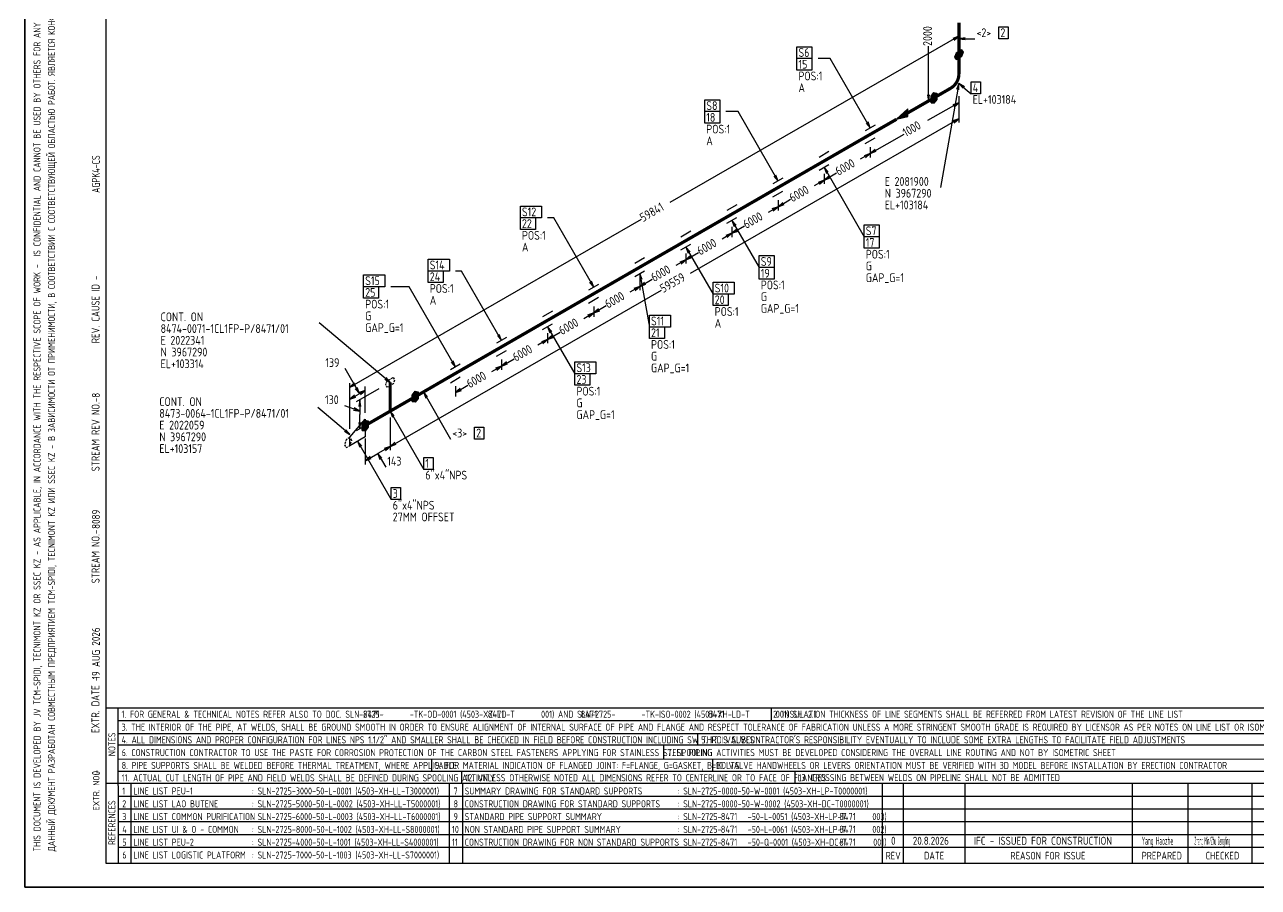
# Model space of a CAD drawing. Extents: x 0 to 594, y 0 to 420.
# Drawn here: x 0 to 385.5, y 0 to 269.6 of the extents above; entities that cross this region are included whole.
import ezdxf

# ---------------------------------------------------------------- set-up
doc = ezdxf.new("R2010")
doc.units = 0
doc.header["$MEASUREMENT"] = 0
doc.linetypes.add('BORDER_2012_SLN$0$8001.Solid', pattern=[0])
doc.linetypes.add('GT100', pattern=[1, 0.666667, -0.333333])
for name, color, linetype, lineweight in [('BORDER_2012_SLN$0$BG_01', 7, 'BORDER_2012_SLN$0$8001.Solid', 25), ('BORDER_2012_SLN$0$BG_02', 7, 'BORDER_2012_SLN$0$8001.Solid', 25), ('BORDER_2012_SLN$0$BG_Level_1', 7, 'BORDER_2012_SLN$0$8001.Solid', 25), ('BORDER_2012_SLN$0$Level_1', 7, 'BORDER_2012_SLN$0$8001.Solid', 25), ('BORDER_2012_SLN$0$Level_18', 7, 'BORDER_2012_SLN$0$8001.Solid', 25)]:
    doc.layers.add(name, color=color, linetype=linetype, lineweight=lineweight)
doc.layers.add('GT_1', color=7, linetype='Continuous')
doc.styles.add('BORDER_2012_SLN$0$GOST type A', font='GOST type A')
doc.styles.add('HTX1', font='')
doc.styles.get('HTX1').set_extended_font_data('GOST type A')

# ---------------------------------------------------------------- blocks, each defined once
blk = doc.blocks.new('BORDER_2012_SLN')
at = {"layer": 'BORDER_2012_SLN$0$BG_Level_1', "color": 7, "lineweight": -3}
for p, q in [((402.7, 56), (25.4, 56)), ((29.11, 56), (29.22, 7.5)), ((233.25, 56), (233.24, 52)), ((402.7, 52), (29.1, 52)), ((402.7, 47.99), (29.16, 48.01)), ((210.22, 48), (210.22, 44.42)), ((402.7, 44.41), (29.17, 44.42)), ((199.61, 44.42), (199.61, 40.02)), ((402.7, 39.96), (29.15, 40.07)), ((127.1, 40.04), (127.1, 36.23)), ((214.87, 40.02), (214.87, 36.23)), ((136.5, 36.23), (136.5, 32.43)), ((240.64, 36.23), (240.64, 32.43)), ((33.22, 32.43), (33.22, 7.59)), ((132.63, 32.43), (132.63, 7.6)), ((136.8, 32.43), (136.8, 7.59))]:
    blk.add_line(p, q, dxfattribs=at)
at = {"layer": 'BORDER_2012_SLN$0$Level_1', "color": 7, "lineweight": -3}
for p, q in [((25.4, 412.5), (25.4, 7.5)), ((402.7, 36.23), (29.15, 36.23)), ((402.7, 32.43), (25.4, 32.43)), ((267.9, 32.43), (267.91, 7.5)), ((274.59, 7.5), (274.59, 32.43)), ((293.91, 7.5), (293.91, 32.43)), ((346.11, 7.5), (346.11, 32.43)), ((363.55, 7.5), (363.55, 32.43)), ((383.52, 7.5), (383.52, 32.43)), ((402.7, 28.43), (29.17, 28.43)), ((402.7, 24.43), (29.18, 24.43)), ((402.7, 20.43), (29.19, 20.43)), ((402.7, 16.43), (29.2, 16.43)), ((402.7, 12.43), (29.2, 12.43)), ((25.4, 7.5), (588.6, 7.5))]:
    blk.add_line(p, q, dxfattribs=at)
at = {"layer": 'BORDER_2012_SLN$0$Level_18', "color": 7, "lineweight": -3, "flags": 128}
blk.add_lwpolyline([(0, 0), (0, 420), (594, 420), (594, 0)], close=True, dxfattribs=at)
at = {"color": 7, "char_height": 2.2, "attachment_point": 1, "style": 'BORDER_2012_SLN$0$GOST type A'}
for s, insert in [('{\\l\\fGOST type A|b0|i0;\\T1;1}', (30.5, 31.2)), ('{\\l\\fGOST type A|b0|i0;\\T1;: SLN-2725-3000-50-L-0001 (4503-XH-LL-T3000001)}', (71, 31.2)), ('{\\l\\fGOST type A|b0|i0;\\T1;7}', (134, 31.2)), ('{\\l\\fGOST type A|b0|i0;\\T1;SUMMARY DRAWING FOR STANDARD SUPPORTS}', (137.5, 31.2)), ('{\\l\\fGOST type A|b0|i0;\\T1;: SLN-2725-0000-50-W-0001 (4503-XH-LP-T0000001)}', (204, 31.2)), ('{\\l\\fGOST type A|b0|i0;\\T1;2}', (30.5, 27.2)), ('{\\l\\fGOST type A|b0|i0;\\T1;LINE LIST LAO BUTENE}', (34, 27.2)), ('{\\l\\fGOST type A|b0|i0;\\T1;: SLN-2725-5000-50-L-0002 (4503-XH-LL-T5000001)}', (71, 27.2)), ('{\\l\\fGOST type A|b0|i0;\\T1;8}', (134, 27.2)), ('{\\l\\fGOST type A|b0|i0;\\T1;CONSTRUCTION DRAWING FOR STANDARD SUPPORTS}', (137.5, 27.2)), ('{\\l\\fGOST type A|b0|i0;\\T1;: SLN-2725-0000-50-W-0002 (4503-XH-DC-T0000001)}', (204, 27.2)), ('{\\l\\fGOST type A|b0|i0;\\T1;3}', (30.5, 23.2)), ('{\\l\\fGOST type A|b0|i0;\\T1;LINE LIST COMMON PURIFICATION}', (34, 23.2)), ('{\\l\\fGOST type A|b0|i0;\\T1;: SLN-2725-6000-50-L-0003 (4503-XH-LL-T6000001)}', (71, 23.2)), ('{\\l\\fGOST type A|b0|i0;\\T1;9}', (134, 23.2)), ('{\\C256;STANDARD PIPE SUPPORT SUMMARY}', (137.5, 23.2)), ('{\\fGOST type A|b0|i0|c0|p34;: SLN-2725-       -50-L-0051 (4503-XH-LP-T       003)}', (204, 23.2)), ('{\\l\\fGOST type A|b0|i0;\\T1;: SLN-2725-8000-50-L-1002 (4503-XH-LL-S8000001)}', (71, 19.2)), ('{\\fGOST type A|b0|i0|c0|p34;: SLN-2725-       -50-L-0061 (4503-XH-LP-T       002)}', (204, 19.2)), ('{\\l\\fGOST type A|b0|i0;\\T1;4}', (30.5, 19.2)), ('{\\l\\fGOST type A|b0|i0;\\T1;LINE LIST UI & O - COMMON}', (34, 19.2)), ('{\\l\\fGOST type A|b0|i0;\\T1;: SLN-2725-4000-50-L-1001 (4503-XH-LL-S4000001)}', (71, 15.2)), ('{\\l\\fGOST type A|b0|i0;\\T1;10}', (133.5, 19.2)), ('{\\l\\fGOST type A|b0|i0;\\T1;NON STANDARD PIPE SUPPORT SUMMARY}', (137.5, 19.2)), ('{\\fGOST type A|b0|i0|c0|p34;: SLN-2725-       -50-Q-0001 (4503-XH-DC-T       001)}', (204, 15.2)), ('{\\l\\fGOST type A|b0|i0;\\T1;5}', (30.5, 15.2)), ('{\\l\\fGOST type A|b0|i0;\\T1;LINE LIST PEU-2}', (34, 15.2)), ('{\\l\\fGOST type A|b0|i0;\\T1;11}', (133.5, 15.2)), ('{\\C256;CONSTRUCTION DRAWING FOR NON STANDARD SUPPORTS}', (137.5, 15.2)), ('{\\l\\fGOST type A|b0|i0;\\T1;6}', (30.5, 11.2)), ('{\\l\\fGOST type A|b0|i0;\\T1;LINE LIST LOGISTIC PLATFORM}', (34, 11.2)), ('{\\l\\fGOST type A|b0|i0;\\T1;: SLN-2725-7000-50-L-1003 (4503-XH-LL-S7000001)}', (71, 11.2))]:
    blk.add_mtext(s, dxfattribs=dict(at, insert=insert))
at = {"layer": 'BORDER_2012_SLN$0$BG_01', "color": 7, "attachment_point": 1, "rotation": 90, "style": 'BORDER_2012_SLN$0$GOST type A'}
for s, insert, char_height in [('{\\fGOST type A|b0|i0|c134|p34;\\W1.01;ДАННЫЙ ДОКУМЕНТ РАЗРАБОТАН СОВМЕСТНЫМ ПРЕДПРИЯТИЕМ \\fGOST type A|b0|i0|c0|p34;TCM-SPIDI, TECNIMONT KZ \\fGOST type A|b0|i0|c134|p34;ИЛИ \\fGOST type A|b0|i0|c0|p34;SSEC KZ - \\fGOST type A|b0|i0|c134|p34;В ЗАВИСИМОСТИ ОТ ПРИМЕНИМОСТИ\\fGOST type A|b0|i0|c0|p34;, \\fGOST type A|b0|i0|c134|p34;В СООТВЕТСТВИИ С СООТВЕТСТВУЮЩЕЙ ОБЛАСТЬЮ РАБОТ\\fGOST type A|b0|i0|c0|p34;. \\fGOST type A|b0|i0|c134|p34;ЯВЛЯЕТСЯ КОНФИДЕНЦИАЛЬНЫМ И НЕ МОЖЕТ БЫТЬ ИСПОЛЬЗОВАН ДРУГИМИ ЛИЦАМИ ДЛЯ КАКИХ\\fGOST type A|b0|i0|c0|p34;-\\fGOST type A|b0|i0|c134|p34;ЛИБО ЦЕЛЕЙ\\fGOST type A|b0|i0|c0|p34;, \\fGOST type A|b0|i0|c134|p34;КРОМЕ ПРОЕКТА \\fGOST type A|b0|i0|c0|p34;SILLENO.}', (7.3, 11.21), 2.2), ('{\\l\\fGOST type A|b0|i0;\\T1;EXTR. DATE -}', (20.86, 48.18), 2.5), ('{\\l\\fGOST type A|b0|i0;\\T1;EXTR. NO.-}', (21.36, 24.02), 2)]:
    blk.add_mtext(s, dxfattribs=dict(at, insert=insert, char_height=char_height))
at = {"layer": 'BORDER_2012_SLN$0$BG_01', "color": 7, "insert": (2.76, 11.2), "char_height": 2.2, "attachment_point": 1, "rotation": 90, "line_spacing_factor": 1.090909, "style": 'BORDER_2012_SLN$0$GOST type A'}
blk.add_mtext('{\\fGOST type A|b0|i0|c0|p34;\\W1.01;THIS DOCUMENT IS DEVELOPED BY JV TCM-SPIDI, TECNIMONT KZ OR SSEC KZ - AS APPLICABLE, IN ACCORDANCE WITH THE RESPECTIVE SCOPE OF WORK -  IS CONFIDENTIAL AND CANNOT BE USED BY OTHERS FOR ANY PURPOSE OTHER THAN THE SILLENO PROJECT}', dxfattribs=at)
at = {"layer": 'BORDER_2012_SLN$0$BG_02', "color": 7, "char_height": 2.5, "attachment_point": 1, "rotation": 90, "style": 'BORDER_2012_SLN$0$GOST type A'}
for s, insert in [('{\\l\\fGOST type A|b0|i0;\\T1;REV. CAUSE ID - }', (20.9, 170)), ('{\\l\\fGOST type A|b0|i0;\\T1;STREAM REV NO.-}', (20.9, 130)), ('{\\l\\fGOST type A|b0|i0;\\T1;STREAM NO.-}', (20.9, 95))]:
    blk.add_mtext(s, dxfattribs=dict(at, insert=insert))
at = {"layer": 'BORDER_2012_SLN$0$BG_Level_1', "color": 7, "attachment_point": 1, "style": 'BORDER_2012_SLN$0$GOST type A'}
for s, insert, char_height in [('{\\fGOST type A|b0|i0|c0|p34;\\C256; 1. FOR GENERAL & TECHNICAL NOTES REFER ALSO TO DOC. SLN-2725-       -TK-OD-0001 (4503-XZ-LD-T       001) AND SLN-2725-       -TK-ISO-0002 (4503-XH-LD-T       001) SH. 2.1}', (29.11, 55.19), 2.2), ('{\\fGOST type A|b0|i0|c0|p34;\\C256;2. INSULATION THICKNESS OF LINE SEGMENTS SHALL BE REFERRED FROM LATEST REVISION OF THE LINE LIST}', (233.84, 55.19), 2.2), ('{\\fGOST type A|b0|i0|c0|p34;\\C256; 3. THE INTERIOR OF THE PIPE, AT WELDS, SHALL BE GROUND SMOOTH IN ORDER TO ENSURE ALIGNMENT OF INTERNAL SURFACE OF PIPE AND FLANGE AND RESPECT TOLERANCE OF FABRICATION UNLESS A MORE STRINGENT SMOOTH GRADE IS REQUIRED BY LICENSOR AS PER NOTES ON LINE LIST OR ISOMETRIC}', (29.12, 51.15), 2.2), ('{\\fGOST type A|b0|i0|c0|p34;\\C256; 4. ALL DIMENSIONS AND PROPER CONFIGURATION FOR LINES NPS 1.1/2" AND SMALLER SHALL BE CHECKED IN FIELD BEFORE CONSTRUCTION INCLUDING SW THRD VALVES}', (29.13, 47.2), 2.2), ("{\\C256; 5. IT IS SUBCONTRACTOR'S RESPONSIBILITY EVENTUALLY TO INCLUDE SOME EXTRA LENGTHS TO FACILITATE FIELD ADJUSTMENTS}", (210.22, 47.2), 2.2), ('{\\C256; 6. CONSTRUCTION CONTRACTOR TO USE THE PASTE FOR CORROSION PROTECTION OF THE CARBON STEEL FASTENERS APPLYING FOR STAINLESS STEEL PIPING}', (29.14, 43.2), 2.2), ('{\\C256; 7. SPOOLING ACTIVITIES MUST BE DEVELOPED CONSIDERING THE OVERALL LINE ROUTING AND NOT BY ISOMETRIC SHEET}', (199.61, 43.2), 2.2), ('{\\C256; 8. PIPE SUPPORTS SHALL BE WELDED BEFORE THERMAL TREATMENT, WHERE APPLICABLE}', (29.15, 39.2), 2.2), ('{\\C256; 9. FOR MATERIAL INDICATION OF FLANGED JOINT: F=FLANGE, G=GASKET, B=BOLTS}', (127.1, 39.2), 2.2), ('{\\C256; 10. VALVE HANDWHEELS OR LEVERS ORIENTATION MUST BE VERIFIED WITH 3D MODEL BEFORE INSTALLATION BY ERECTION CONTRACTOR}', (214.87, 39.2), 2.2), ('{\\C256; 11. ACTUAL CUT LENGTH OF PIPE AND FIELD WELDS SHALL BE DEFINED DURING SPOOLING ACTIVITY}', (29.16, 35.32), 2.2), ('{\\C256; 12. UNLESS OTHERWISE NOTED ALL DIMENSIONS REFER TO CENTERLINE OR TO FACE OF FLANGES}', (136.5, 35.35), 2.2), ('{\\C256; 13. CROSSING BETWEEN WELDS ON PIPELINE SHALL NOT BE ADMITTED}', (240.64, 35.38), 2.2), ('{\\l\\fGOST type A|b0|i0;\\T1;LINE LIST PEU-1}', (34, 31.2), 2.2), ('{\\l\\fGOST type A|b0|i0;\\T1;REV}', (269, 11.1), 2.4), ('{\\l\\fGOST type A|b0|i0;\\T1;DATE}', (281, 11.1), 2.4), ('{\\l\\fGOST type A|b0|i0;\\T1;REASON FOR ISSUE}', (308, 11.1), 2.4), ('{\\l\\fGOST type A|b0|i0;\\T1;PREPARED}', (349, 11.1), 2.4), ('{\\l\\fGOST type A|b0|i0;\\T1;CHECKED}', (369, 11.1), 2.4)]:
    blk.add_mtext(s, dxfattribs=dict(at, insert=insert, char_height=char_height))
at = {"layer": 'BORDER_2012_SLN$0$BG_Level_1', "color": 7, "char_height": 2.2, "attachment_point": 1, "rotation": 90, "style": 'BORDER_2012_SLN$0$GOST type A'}
for s, insert in [('{\\l\\fGOST type A|b0|i0;\\T1;NOTES}', (26.15, 40.99)), ('{\\l\\fGOST type A|b0|i0;\\T1;REFERENCES}', (26.15, 13.23))]:
    blk.add_mtext(s, dxfattribs=dict(at, insert=insert))

msp = doc.modelspace()

# ---------------------------------------------------------------- linework, layer by layer
at = {"layer": 'GT_1', "flags": 128}
for points in [[(0, 0), (594, 0), (594, 420), (0, 420), (0, 0)], [(291.9, 266), (201.6, 214)], [(290.4, 264.7), (291.9, 266), (290, 265.3)], [(291.9, 253), (291.9, 267.2)], [(304.4, 268.9), (307.3, 268.9), (307.3, 265.2), (304.4, 265.2), (304.4, 268.9)], [(241.3, 262.7), (246, 262.7), (246, 259), (241.3, 259), (241.3, 262.7)], [(282.4, 245.7), (282.4, 262.9)], [(293.9, 265.5), (291.9, 265.2), (293.9, 264.9)], [(291.9, 265.2), (296.9, 265.2)], [(241.3, 259.1), (246, 259.1), (246, 255.4), (241.3, 255.4), (241.3, 259.1)], [(264.2, 237.3), (251.7, 259), (247.9, 259)], [(292.8, 259.7), (293.3, 261), (292.8, 261.7), (291, 260.7), (290.5, 259.4), (291, 258.7), (292.8, 259.7)], [(290.5, 259.4), (292.26, 259.4)], [(290.577, 259.6), (292.62, 259.6)], [(290.643, 259.2), (291.9, 259.2)], [(290.654, 259.8), (292.838, 259.8)], [(290.731, 260), (292.915, 260)], [(290.786, 259), (291.54, 259)], [(290.808, 260.2), (292.992, 260.2)], [(290.885, 260.4), (293.069, 260.4)], [(290.962, 260.6), (293.146, 260.6)], [(291.18, 260.8), (293.223, 260.8)], [(291.54, 261), (293.3, 261)], [(291.9, 261.2), (293.157, 261.2)], [(292.26, 261.4), (293.014, 261.4)], [(291.9, 251.2), (286.2, 218.7)], [(291.9, 249.2), (291.9, 251.2), (291.2, 249.3)], [(293.6, 250.2), (291.9, 251.2), (293.2, 249.7)], [(291.9, 251.2), (295.7, 248)], [(295.7, 251.7), (298.6, 251.7), (298.6, 248), (295.7, 248), (295.7, 251.7)], [(288.4, 249.2), (281.3, 245.1)], [(282.1, 247.7), (282.4, 245.7), (282.7, 247.7)], [(283.2, 247.2), (284.1, 248.4), (285, 248.2), (285, 246.2), (284.1, 245), (283.2, 245.2), (283.2, 247.2)], [(283.2, 247.2), (285, 247.2)], [(283.2, 247), (285, 247)], [(283.2, 246.8), (285, 246.8)], [(283.35, 247.4), (285, 247.4)], [(283.5, 247.6), (285, 247.6)], [(283.65, 247.8), (285, 247.8)], [(283.8, 248), (285, 248)], [(283.95, 248.2), (285, 248.2)], [(291.9, 247.2), (291.9, 244)], [(291.9, 247.2), (291.9, 239)], [(212.5, 246.1), (217.2, 246.1), (217.2, 242.4), (212.5, 242.4), (212.5, 246.1)], [(275.9, 242), (275.9, 243.3), (272.4, 240), (275.9, 240.9), (275.9, 243.1), (272.8, 240.2), (275.9, 241), (275.9, 243), (273.1, 240.4), (275.9, 241.1), (275.9, 242.8), (273.5, 240.6), (275.9, 241.3), (275.9, 242.6), (273.8, 240.8), (275.9, 241.4), (275.9, 242.5), (274.1, 241), (275.9, 241.6), (275.9, 242.3), (274.4, 241.2), (275.9, 241.8), (275.9, 242.2), (274.8, 241.4), (275.9, 241.9), (275.9, 242), (272.4, 240)], [(291.9, 245.2), (282.1, 239.6)], [(283.2, 246.6), (285, 246.6)], [(283.2, 246.4), (285, 246.4)], [(283.2, 246.2), (285, 246.2)], [(283.2, 246), (284.85, 246)], [(283.2, 245.8), (284.7, 245.8)], [(283.2, 245.6), (284.55, 245.6)], [(283.2, 245.4), (284.4, 245.4)], [(283.2, 245.2), (284.25, 245.2)], [(290.4, 243.9), (291.9, 245.2), (290, 244.5)], [(291.9, 240.2), (207.9, 191.8)], [(212.5, 242.5), (217.2, 242.5), (217.2, 238.8), (212.5, 238.8), (212.5, 242.5)], [(235.4, 220.7), (222.9, 242.4), (219.1, 242.4)], [(262.9, 238.8), (264.2, 237.3), (263.5, 239.2)], [(290.4, 238.9), (291.9, 240.2), (290, 239.5)], [(265.7, 238.2), (262.6, 236.4)], [(264.2, 229.3), (274.8, 235.4)], [(262.6, 232.4), (265.7, 234.2)], [(264.2, 231.3), (264.2, 228.1)], [(264.2, 231.3), (264.2, 228.1)], [(251.3, 229.9), (248.2, 228.1)], [(264.2, 229.3), (261.1, 227.5)], [(262.7, 228), (264.2, 229.3), (262.3, 228.6)], [(265.7, 230.6), (264.2, 229.3), (266.1, 230)], [(248.2, 224.1), (251.3, 225.9)], [(251.1, 223.5), (249.8, 225), (250.5, 223.1)], [(249.8, 225), (262.3, 203.3)], [(236.9, 221.6), (233.8, 219.8)], [(234.1, 222.2), (235.4, 220.7), (234.7, 222.6)], [(249.8, 221), (246.7, 219.2)], [(248.3, 219.7), (249.8, 221), (247.9, 220.3)], [(249.8, 221), (253.7, 223.3)], [(249.8, 223), (249.8, 219.8)], [(249.8, 223), (249.8, 219.8)], [(251.3, 222.3), (249.8, 221), (251.7, 221.7)], [(233.8, 215.8), (236.9, 217.6)], [(154.9, 212.9), (161.5, 212.9), (161.5, 209.2), (154.9, 209.2), (154.9, 212.9)], [(222.5, 213.3), (219.4, 211.5)], [(235.4, 212.7), (232.3, 210.9)], [(233.9, 211.4), (235.4, 212.7), (233.5, 212)], [(235.4, 212.7), (239.3, 215)], [(235.4, 214.7), (235.4, 211.5)], [(235.4, 214.7), (235.4, 211.5)], [(236.9, 214), (235.4, 212.7), (237.3, 213.4)], [(101.6, 156.3), (192.7, 208.8)], [(154.9, 209.3), (159.6, 209.3), (159.6, 205.6), (154.9, 205.6), (154.9, 209.3)], [(177.8, 187.5), (165.3, 209.2), (163.4, 209.2)], [(219.4, 207.5), (222.5, 209.3)], [(222.3, 206.9), (221, 208.4), (221.7, 206.5)], [(221, 208.4), (229.5, 193.7)], [(208.1, 205), (205, 203.2)], [(221, 204.4), (217.9, 202.6)], [(219.5, 203.1), (221, 204.4), (219.1, 203.7)], [(221, 204.4), (224.9, 206.7)], [(221, 206.4), (221, 203.2)], [(221, 206.4), (221, 203.2)], [(222.5, 205.7), (221, 204.4), (222.9, 205.1)], [(262.3, 207), (267, 207), (267, 203.3), (262.3, 203.3), (262.3, 207)], [(205, 199.2), (208.1, 201)], [(262.3, 203.4), (267, 203.4), (267, 199.7), (262.3, 199.7), (262.3, 203.4)], [(193.7, 196.7), (190.6, 194.9)], [(207.9, 198.6), (206.6, 200.1), (207.3, 198.2)], [(206.6, 200.1), (215.1, 185.4)], [(206.6, 196.1), (210.5, 198.4)], [(206.6, 198.1), (206.6, 194.9)], [(206.6, 198.1), (206.6, 194.9)], [(208.1, 197.4), (206.6, 196.1), (208.5, 196.8)], [(229.5, 197.4), (234.2, 197.4), (234.2, 193.7), (229.5, 193.7), (229.5, 197.4)], [(126.1, 196.3), (132.7, 196.3), (132.7, 192.6), (126.1, 192.6), (126.1, 196.3)], [(206.6, 196.1), (203.5, 194.3)], [(205.1, 194.8), (206.6, 196.1), (204.7, 195.4)], [(229.5, 193.8), (234.2, 193.8), (234.2, 190.1), (229.5, 190.1), (229.5, 193.8)], [(105.9, 191.4), (112.5, 191.4), (112.5, 187.7), (105.9, 187.7), (105.9, 191.4)], [(126.1, 192.7), (130.8, 192.7), (130.8, 189), (126.1, 189), (126.1, 192.7)], [(149, 170.9), (136.5, 192.6), (134.6, 192.6)], [(176.5, 189), (177.8, 187.5), (177.1, 189.4)], [(190.6, 190.9), (193.7, 192.7)], [(192.9, 189.9), (192.2, 191.8), (192.2, 189.8)], [(192.2, 191.8), (195.2, 175.1)], [(192.2, 187.8), (196.1, 190.1)], [(192.2, 189.8), (192.2, 186.6)], [(192.2, 189.8), (192.2, 186.6)], [(193.7, 189.1), (192.2, 187.8), (194.1, 188.5)], [(215.1, 189.1), (221.7, 189.1), (221.7, 185.4), (215.1, 185.4), (215.1, 189.1)], [(105.9, 187.8), (110.6, 187.8), (110.6, 184.1), (105.9, 184.1), (105.9, 187.8)], [(114.2, 137.8), (199, 186.6)], [(134.6, 162.6), (120.1, 187.7), (114.4, 187.7)], [(179.3, 188.4), (176.2, 186.6)], [(192.2, 187.8), (189.1, 186)], [(190.7, 186.5), (192.2, 187.8), (190.3, 187.1)], [(215.1, 185.5), (219.8, 185.5), (219.8, 181.8), (215.1, 181.8), (215.1, 185.5)], [(176.2, 182.6), (179.3, 184.4)], [(177.8, 179.5), (181.7, 181.8)], [(177.8, 181.5), (177.8, 178.3)], [(177.8, 181.5), (177.8, 178.3)], [(164.9, 180.1), (161.8, 178.3)], [(177.8, 179.5), (174.7, 177.7)], [(176.3, 178.2), (177.8, 179.5), (175.9, 178.8)], [(179.3, 180.8), (177.8, 179.5), (179.7, 180.2)], [(195.2, 178.8), (201.8, 178.8), (201.8, 175.1), (195.2, 175.1), (195.2, 178.8)], [(114.2, 157.8), (92, 176.4)], [(161.8, 174.3), (164.9, 176.1)], [(164.7, 173.7), (163.4, 175.2), (164.1, 173.3)], [(163.4, 175.2), (171.9, 160.5)], [(163.4, 171.2), (167.3, 173.5)], [(195.2, 175.2), (199.9, 175.2), (199.9, 171.5), (195.2, 171.5), (195.2, 175.2)], [(150.5, 171.8), (147.4, 170)], [(147.7, 172.4), (149, 170.9), (148.3, 172.8)], [(163.4, 171.2), (160.3, 169.4)], [(161.9, 169.9), (163.4, 171.2), (161.5, 170.5)], [(163.4, 173.2), (163.4, 170)], [(163.4, 173.2), (163.4, 170)], [(164.9, 172.5), (163.4, 171.2), (165.3, 171.9)], [(147.4, 166), (150.5, 167.8)], [(104.6, 154.3), (100.1, 162.1)], [(136.1, 163.5), (133, 161.7)], [(133.3, 164.1), (134.6, 162.6), (133.9, 164.5)], [(149, 162.9), (145.9, 161.1)], [(147.5, 161.6), (149, 162.9), (147.1, 162.2)], [(149, 162.9), (152.9, 165.2)], [(149, 164.9), (149, 161.7)], [(149, 164.9), (149, 161.7)], [(150.5, 164.2), (149, 162.9), (150.9, 163.6)], [(171.9, 164.2), (178.5, 164.2), (178.5, 160.5), (171.9, 160.5), (171.9, 164.2)], [(112.5, 158.8), (114.2, 157.8), (112.9, 159.3)], [(133, 157.7), (136.1, 159.5)], [(171.9, 160.6), (176.6, 160.6), (176.6, 156.9), (171.9, 156.9), (171.9, 160.6)], [(103.1, 157.6), (101.6, 156.3), (103.5, 157)], [(101.6, 143.3), (101.6, 157.5)], [(103.3, 155.8), (104.6, 154.3), (103.9, 156.2)], [(110.7, 155.8), (103.6, 151.7)], [(106.4, 155.3), (104, 153.9)], [(104.9, 154), (106.4, 155.3), (104.5, 154.6)], [(106.4, 148.3), (106.4, 156.5)], [(121.1, 153.8), (122, 155), (122.9, 154.8), (122.9, 152.8), (122, 151.6), (121.1, 151.8), (121.1, 153.8)], [(121.4, 154.2), (122.9, 154.2)], [(121.55, 154.4), (122.9, 154.4)], [(121.7, 154.6), (122.9, 154.6)], [(121.85, 154.8), (122.9, 154.8)], [(125.9, 153.3), (124.6, 154.8), (125.3, 152.9)], [(124.6, 154.8), (133.1, 140.1)], [(134.6, 154.6), (138.5, 156.9)], [(134.6, 156.6), (134.6, 153.4)], [(136.1, 155.9), (134.6, 154.6), (136.5, 155.3)], [(104.7, 148.8), (100, 150.5)], [(101.6, 152.5), (104, 153.9)], [(103.1, 153.8), (101.6, 152.5), (103.5, 153.2)], [(101.6, 145.5), (101.6, 153.7)], [(105, 150.3), (104.7, 152.3), (104.4, 150.3)], [(104.7, 152.3), (104.7, 147.8)], [(121.1, 153.8), (122.9, 153.8)], [(121.1, 153.6), (122.9, 153.6)], [(121.1, 153.4), (122.9, 153.4)], [(121.1, 153.2), (122.9, 153.2)], [(121.1, 153), (122.9, 153)], [(121.1, 152.8), (122.9, 152.8)], [(121.1, 152.6), (122.75, 152.6)], [(121.1, 152.4), (122.6, 152.4)], [(121.1, 152.2), (122.45, 152.2)], [(121.1, 152), (122.3, 152)], [(121.1, 151.8), (122.15, 151.8)], [(121.25, 154), (122.9, 154)], [(101.6, 141.5), (91.6, 149.9)], [(102.7, 149.1), (104.7, 148.8), (103, 149.8)], [(112.5, 147.8), (103.6, 142.7)], [(104.7, 143.3), (104.7, 147.8)], [(115.5, 147.3), (114.2, 148.8), (114.9, 146.9)], [(114.2, 148.8), (124.7, 130.6)], [(114.2, 146.8), (114.2, 136.6)], [(114.2, 146.8), (114.2, 136.6)], [(99.9, 142.5), (101.6, 141.5), (100.3, 143)], [(106.4, 144.3), (106.4, 140.8), (101.6, 138), (101.6, 140.7), (106.4, 146.3), (106.4, 144.3)], [(104.4, 145.3), (104.7, 143.3), (105, 145.3)], [(105.5, 144.8), (106.4, 146), (107.3, 145.8), (107.3, 143.8), (106.4, 142.6), (105.5, 142.8), (105.5, 144.8)], [(105.5, 144.8), (107.3, 144.8)], [(105.5, 144.6), (107.3, 144.6)], [(105.5, 144.4), (107.3, 144.4)], [(105.5, 144.2), (107.3, 144.2)], [(105.5, 144), (107.3, 144)], [(105.5, 143.8), (107.3, 143.8)], [(105.5, 143.6), (107.15, 143.6)], [(105.5, 143.4), (107, 143.4)], [(105.5, 143.2), (106.85, 143.2)], [(105.5, 143), (106.7, 143)], [(105.5, 142.8), (106.55, 142.8)], [(105.65, 145), (107.3, 145)], [(105.8, 145.2), (107.3, 145.2)], [(105.95, 145.4), (107.3, 145.4)], [(106.1, 145.6), (107.3, 145.6)], [(106.25, 145.8), (107.3, 145.8)], [(140.6, 143.8), (143.5, 143.8), (143.5, 140.1), (140.6, 140.1), (140.6, 143.8)], [(105.3, 137.9), (104, 139.4), (104.7, 137.5)], [(104, 139.4), (114.5, 121.2)], [(106.4, 140.3), (106.4, 132.1)], [(115.7, 139.1), (114.2, 137.8), (116.1, 138.5)], [(106.4, 133.3), (110.3, 135.6)], [(114.2, 137.8), (110.3, 135.6)], [(111.6, 134.1), (110.3, 135.6), (111, 133.7)], [(110.3, 135.6), (112.8, 131.3)], [(112.7, 136.5), (114.2, 137.8), (112.3, 137.1)], [(107.9, 134.6), (106.4, 133.3), (108.3, 134)], [(124.7, 134.3), (127.6, 134.3), (127.6, 130.6), (124.7, 130.6), (124.7, 134.3)], [(114.5, 124.9), (117.4, 124.9), (117.4, 121.2), (114.5, 121.2), (114.5, 124.9)]]:
    msp.add_lwpolyline(points, dxfattribs=at)
at = {"layer": 'GT_1', "const_width": 1, "flags": 128}
for points in [[(291.9, 270.2), (291.9, 260.2)], [(291.9, 260.2), (291.9, 254.2)], [(284.1, 246.7), (275.9, 242)], [(289.3, 249.7), (284.1, 246.7)], [(272.4, 240), (264.2, 235.3)], [(264.2, 235.3), (249.8, 227)], [(249.8, 227), (235.4, 218.7)], [(235.4, 218.7), (221, 210.4)], [(221, 210.4), (206.6, 202.1)], [(206.6, 202.1), (192.2, 193.8)], [(192.2, 193.8), (177.8, 185.5)], [(177.8, 185.5), (163.4, 177.2)], [(163.4, 177.2), (149, 168.9)], [(149, 168.9), (134.6, 160.6)], [(114.2, 148.8), (114.2, 157.8)], [(134.6, 160.6), (122, 153.3)], [(122, 153.3), (114.2, 148.8)], [(114.2, 148.8), (106.4, 144.3)]]:
    msp.add_lwpolyline(points, dxfattribs=at)
msp.add_lwpolyline([(291.9, 254.2, -0.268116), (289.3, 249.7)], format="xyb", dxfattribs=at)
at = {"layer": 'GT_1', "linetype": 'GT100', "flags": 128}
for points in [[(115.1, 159.3), (115.6, 158.6), (115.1, 157.3), (113.3, 156.3), (112.8, 157), (113.3, 158.3), (115.1, 159.3)], [(101.6, 140.6), (100.5, 139.9), (99.9, 138.3), (100.5, 137.4), (101.6, 138), (102.2, 139.6), (101.6, 140.6)]]:
    msp.add_lwpolyline(points, dxfattribs=at)

# ---------------------------------------------------------------- block references
at = {"linetype": 'Continuous'}
msp.add_blockref('BORDER_2012_SLN', (0, 0), dxfattribs=at)

# ---------------------------------------------------------------- texts
at = {"linetype": 'Continuous', "style": 'HTX1', "width": 0.8}
msp.add_text('AGPK4-CS', height=2.5, rotation=89.99992, dxfattribs=at).set_placement((23.5, 217))
at = {"layer": 'GT_1', "style": 'HTX1', "width": 1.02}
for s, height, rotation, p in [('2000', 2.75, 90, (283.474, 262.929)), ('1000', 2.75, 30, (275.334, 234.412)), ('6000', 2.75, 30, (254.284, 222.312)), ('6000', 2.75, 30, (239.884, 214.012)), ('59841', 2.75, 30, (193.217, 207.84)), ('6000', 2.75, 30, (225.484, 205.712)), ('6000', 2.75, 30, (211.084, 197.412)), ('6000', 2.75, 30, (196.684, 189.112)), ('59559', 2.75, 30, (199.517, 185.69)), ('6000', 2.75, 30, (182.284, 180.812)), ('6000', 2.75, 30, (167.884, 172.512)), ('6000', 2.75, 30, (153.484, 164.212)), ('6000', 2.75, 30, (139.084, 155.912)), ('8', 2.5, 90, (23.5, 153)), ('8089', 2.5, 90, (23.5, 112)), ('19 AUG 2026', 2.5, 90, (23.5, 65)), ('0', 2.5, 90, (23.5, 35))]:
    msp.add_text(s, height=height, rotation=rotation, dxfattribs=at).set_placement(p)
at = {"layer": 'GT_1', "style": 'HTX1'}
for s, height, width, p in [('<2>', 2.75, 1.02, (297.4, 265.7)), ('2', 2.75, 1.02, (304.88, 265.7)), ('S6', 2.75, 1.02, (241.771, 259.5)), ('15', 2.75, 1.02, (241.771, 255.833)), ('POS:1', 2.75, 1.02, (241.771, 252.167)), ('A', 2.75, 1.02, (241.771, 248.5)), ('4', 2.75, 1.02, (296.2, 248.5)), ('EL+103184', 2.75, 1.02, (296.2, 244.833)), ('S8', 2.75, 1.02, (212.971, 242.9)), ('18', 2.75, 1.02, (212.971, 239.233)), ('POS:1', 2.75, 1.02, (212.971, 235.567)), ('A', 2.75, 1.02, (212.971, 231.9)), ('E 2081900', 2.75, 1.02, (268.729, 219.2)), ('N 3967290', 2.75, 1.02, (268.729, 215.533)), ('S12', 2.75, 1.02, (155.371, 209.7)), ('EL+103184', 2.75, 1.02, (268.729, 211.867)), ('22', 2.75, 1.02, (155.371, 206.033)), ('POS:1', 2.75, 1.02, (155.371, 202.367)), ('S7', 2.75, 1.02, (262.8, 203.8)), ('A', 2.75, 1.02, (155.371, 198.7)), ('17', 2.75, 1.02, (262.8, 200.133)), ('S9', 2.75, 1.02, (230, 194.2)), ('POS:1', 2.75, 1.02, (262.8, 196.467)), ('S14', 2.75, 1.02, (126.571, 193.1)), ('19', 2.75, 1.02, (230, 190.533)), ('G', 2.75, 1.02, (262.8, 192.8)), ('S15', 2.75, 1.02, (106.4, 188.2)), ('24', 2.75, 1.02, (126.571, 189.433)), ('POS:1', 2.75, 1.02, (230, 186.867)), ('GAP_G=1', 2.75, 1.02, (262.8, 189.133)), ('25', 2.75, 1.02, (106.4, 184.533)), ('POS:1', 2.75, 1.02, (126.571, 185.767)), ('S10', 2.75, 1.02, (215.6, 185.9)), ('G', 2.75, 1.02, (230, 183.2)), ('POS:1', 2.75, 1.02, (106.4, 180.867)), ('A', 2.75, 1.02, (126.571, 182.1)), ('20', 2.75, 1.02, (215.6, 182.233)), ('POS:1', 2.75, 1.02, (215.6, 178.567)), ('GAP_G=1', 2.75, 1.02, (230, 179.533)), ('CONT. ON', 2.75, 1.02, (42.471, 176.9)), ('G', 2.75, 1.02, (106.4, 177.2)), ('S11', 2.75, 1.02, (195.7, 175.6)), ('A', 2.75, 1.02, (215.6, 174.9)), ('8474-0071-1CL1FP-P/8471/01', 2.75, 1.02, (42.471, 173.233)), ('GAP_G=1', 2.75, 1.02, (106.4, 173.533)), ('21', 2.75, 1.02, (195.7, 171.933)), ('E 2022341', 2.75, 1.02, (42.471, 169.567)), ('POS:1', 2.75, 1.02, (195.7, 168.267)), ('N 3967290', 2.75, 1.02, (42.471, 165.9)), ('G', 2.75, 1.02, (195.7, 164.6)), ('EL+103314', 2.75, 1.02, (42.471, 162.233)), ('139', 2.75, 1.02, (93.943, 162.6)), ('S13', 2.75, 1.02, (172.4, 161)), ('GAP_G=1', 2.75, 1.02, (195.7, 160.933)), ('23', 2.75, 1.02, (172.4, 157.333)), ('POS:1', 2.75, 1.02, (172.4, 153.667)), ('CONT. ON', 2.75, 1.02, (42.071, 150.4)), ('130', 2.75, 1.02, (93.843, 151)), ('G', 2.75, 1.02, (172.4, 150)), ('8473-0064-1CL1FP-P/8471/01', 2.75, 1.02, (42.071, 146.733)), ('GAP_G=1', 2.75, 1.02, (172.4, 146.333)), ('E 2022059', 2.75, 1.02, (42.071, 143.067)), ('<3>', 2.75, 1.02, (133.6, 140.6)), ('2', 2.75, 1.02, (141.08, 140.6)), ('N 3967290', 2.75, 1.02, (42.071, 139.4)), ('EL+103157', 2.75, 1.02, (42.071, 135.733)), ('143', 2.75, 1.02, (113.3, 131.8)), ('1', 2.75, 1.02, (125.2, 131.1)), ('6"x4"NPS', 2.75, 1.02, (125.2, 127.433)), ('3', 2.75, 1.02, (115, 121.7)), ('6"x4"NPS', 2.75, 1.02, (115, 118.033)), ('27MM OFFSET', 2.75, 1.02, (115, 114.367)), ('8471', 2.25, 1.02, (105.7, 53)), ('8471', 2.25, 1.02, (144.7, 53)), ('8471', 2.25, 1.02, (173.7, 53)), ('8471', 2.25, 1.02, (213.5, 53)), ('8471', 2.25, 1.02, (217.5, 21)), ('8471', 2.25, 1.02, (254.5, 21)), ('8471', 2.25, 1.02, (217.5, 17)), ('8471', 2.25, 1.02, (254.5, 17)), ('0', 2.5, 1.02, (270.7, 13.3)), ('0', 2.5, 1.02, (270.7, 13.3)), ('0', 2.5, 1.02, (270.7, 13.3)), ('20.8.2026', 2.5, 1.02, (277.5, 13.3)), ('20.8.2026', 2.5, 1.02, (277.5, 13.3)), ('20.8.2026', 2.5, 1.02, (277.5, 13.3)), ('IFC - ISSUED FOR CONSTRUCTION', 2.5, 1.02, (296.6, 13.3)), ('IFC - ISSUED FOR CONSTRUCTION', 2.5, 1.02, (296.6, 13.3)), ('IFC - ISSUED FOR CONSTRUCTION', 2.5, 1.02, (296.6, 13.3)), ('Yang Haozhe', 2.5, 0.5, (349, 13.3)), ('Yang Haozhe', 2.5, 0.5, (349, 13.3)), ('Yang Haozhe', 2.5, 0.5, (349, 13.3)), ('Zhang Min/Zhu Zengting', 2.5, 0.3, (365.5, 13.3)), ('Zhang Min/Zhu Zengting', 2.5, 0.3, (365.5, 13.3)), ('Zhang Min/Zhu Zengting', 2.5, 0.3, (365.5, 13.3)), ('8471', 2.25, 1.02, (217.5, 13)), ('8471', 2.25, 1.02, (254.5, 13))]:
    msp.add_text(s, height=height, dxfattribs=dict(at, width=width)).set_placement(p)

doc.saveas('drawing.dxf')
